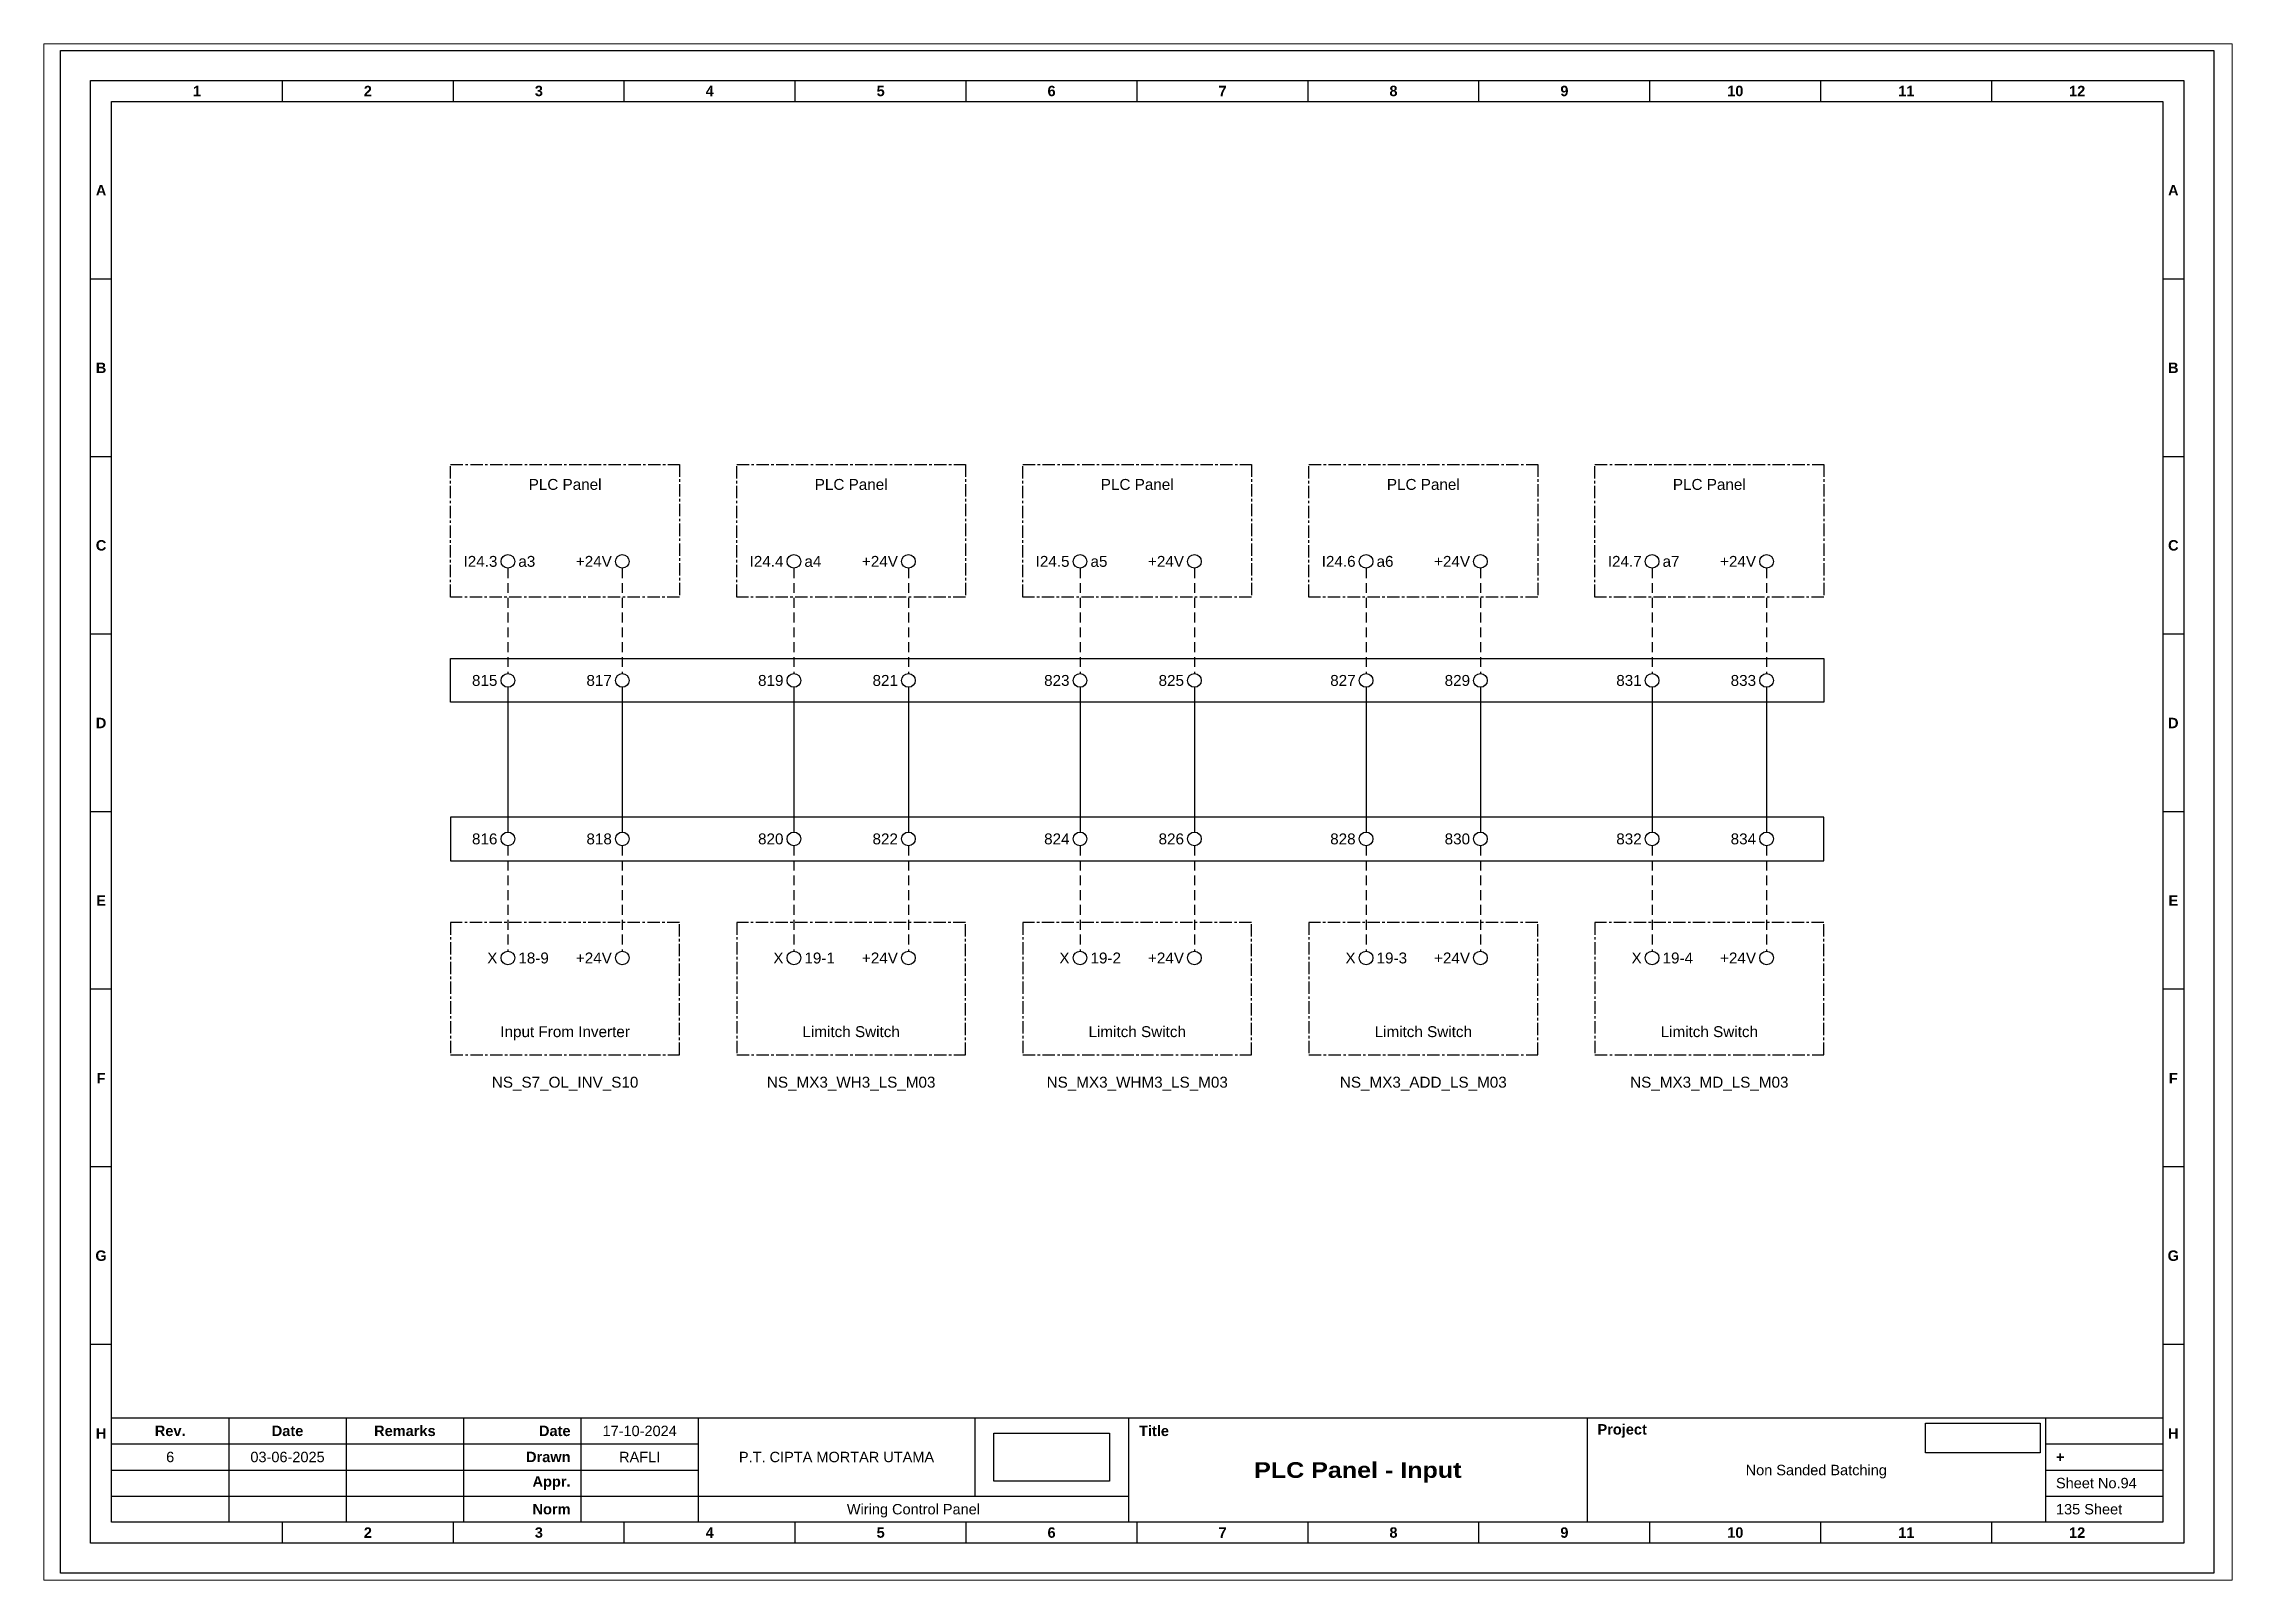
# Paper-space layout '94' of a CAD drawing. Header units: millimetres. Extents: x 0 to 291, y 0 to 204.
# The model-space entities are those that its viewports show. They can reach past a viewport. Long polylines and large blocks are cut down to what shows.
import ezdxf
from ezdxf.enums import TextEntityAlignment as Align

# ---------------------------------------------------------------- set-up
doc = ezdxf.new("R2010")
doc.units = ezdxf.units.MM
doc.linetypes.add('CENTER', pattern=[50.8, 31.75, -6.35, 6.35, -6.35])
doc.linetypes.add('HIDDEN', pattern=[9.525, 6.35, -3.175])
doc.layers.add('MU', color=7, linetype='Continuous', true_color=0xfefefe)
doc.styles.add('Bold', font='ariblk.ttf', dxfattribs={"height": 25.4})
doc.styles.get("Standard").update_dxf_attribs({"font": 'arial.ttf'})
picture_1 = doc.add_image_def('image1.png', size_in_pixel=(2048, 847))
picture_2 = doc.add_image_def('image2.png', size_in_pixel=(2092, 542))

# ---------------------------------------------------------------- blocks, each defined once
blk = doc.blocks.new('KOP MU PROJECT')
at = {"color": 6, "ltscale": 50}
for p, q in [((27.74, 184.05), (27.74, 186.66)), ((49.13, 184.05), (49.13, 186.66)), ((70.51, 184.05), (70.51, 186.66)), ((91.89, 184.05), (91.89, 186.66)), ((113.27, 184.05), (113.27, 186.66)), ((134.66, 184.05), (134.66, 186.66)), ((156.04, 184.05), (156.04, 186.66)), ((177.42, 184.05), (177.42, 186.66)), ((198.8, 184.05), (198.8, 186.66)), ((220.19, 184.05), (220.19, 186.66)), ((241.57, 184.05), (241.57, 186.66)), ((6.36, 161.84), (3.75, 161.84)), ((265.59, 161.84), (262.98, 161.84)), ((6.36, 139.63), (3.75, 139.63)), ((265.59, 139.63), (262.98, 139.63)), ((6.36, 117.42), (3.75, 117.42)), ((265.59, 117.42), (262.98, 117.42)), ((6.36, 95.22), (3.75, 95.22)), ((265.59, 95.22), (262.98, 95.22)), ((6.36, 73.01), (3.75, 73.01)), ((265.59, 73.01), (262.98, 73.01)), ((6.36, 50.8), (3.75, 50.8)), ((265.59, 50.8), (262.98, 50.8)), ((6.36, 28.59), (3.75, 28.59)), ((265.59, 28.59), (262.98, 28.59)), ((27.74, 3.75), (27.74, 6.36)), ((49.13, 3.75), (49.13, 6.36)), ((70.51, 3.75), (70.51, 6.36)), ((91.89, 3.75), (91.89, 6.36)), ((113.27, 3.75), (113.27, 6.36)), ((134.66, 3.75), (134.66, 6.36)), ((156.04, 3.75), (156.04, 6.36)), ((177.42, 3.75), (177.42, 6.36)), ((198.8, 3.75), (198.8, 6.36)), ((220.19, 3.75), (220.19, 6.36)), ((241.57, 3.75), (241.57, 6.36))]:
    blk.add_line(p, q, dxfattribs=at)
at = {"ltscale": 50}
for p, q in [((6.36, 19.41), (262.98, 19.41)), ((21.04, 19.41), (21.04, 6.36)), ((35.72, 19.41), (35.72, 6.36)), ((50.41, 19.41), (50.41, 6.36)), ((65.09, 19.41), (65.09, 6.36)), ((79.77, 19.41), (79.77, 6.36)), ((114.35, 19.41), (114.35, 9.62)), ((133.6, 19.41), (133.6, 6.36)), ((190.95, 19.41), (190.95, 6.36)), ((248.3, 19.41), (248.3, 6.36)), ((6.36, 16.15), (79.77, 16.15)), ((248.3, 16.15), (262.98, 16.15)), ((6.36, 12.89), (79.77, 12.89)), ((248.3, 12.89), (262.98, 12.89)), ((6.36, 9.62), (133.6, 9.62)), ((248.3, 9.62), (262.98, 9.62))]:
    blk.add_line(p, q, dxfattribs=at)
at = {"color": 1, "ltscale": 50}
blk.add_lwpolyline([(269.34, 0), (0, 0), (0, 190.41), (269.34, 190.41)], close=True, dxfattribs=at)
at = {"color": 6, "ltscale": 50}
for points in [[(265.59, 3.75), (3.75, 3.75), (3.75, 186.66), (265.59, 186.66)], [(262.98, 6.36), (6.36, 6.36), (6.36, 184.05), (262.98, 184.05)]]:
    blk.add_lwpolyline(points, close=True, dxfattribs=at)
at = {"ltscale": 50, "char_height": 1.305, "attachment_point": 4}
for s, width, heights, insert in [('\\pxqc;{\\fArial|b1|i0|c0|p34;1}', 21.3825, [2.51], (6.36, 185.36)), ('\\pxqc;{\\fArial|b1|i0|c0|p34;2}', 21.3825, [2.51], (27.74, 185.36)), ('\\pxqc;{\\fArial|b1|i0|c0|p34;3}', 21.3825, [2.51], (49.13, 185.36)), ('\\pxqc;{\\fArial|b1|i0|c0|p34;4}', 21.3825, [2.51], (70.51, 185.36)), ('\\pxqc;{\\fArial|b1|i0|c0|p34;5}', 21.3825, [2.51], (91.89, 185.36)), ('\\pxqc;{\\fArial|b1|i0|c0|p34;6}', 21.3825, [2.51], (113.27, 185.36)), ('\\pxqc;{\\fArial|b1|i0|c0|p34;7}', 21.3825, [2.51], (134.66, 185.36)), ('\\pxqc;{\\fArial|b1|i0|c0|p34;8}', 21.3825, [2.51], (156.04, 185.36)), ('\\pxqc;{\\fArial|b1|i0|c0|p34;9}', 21.3825, [2.51], (177.42, 185.36)), ('\\pxqc;{\\fArial|b1|i0|c0|p34;10}', 21.3825, [2.51], (198.8, 185.36)), ('\\pxqc;{\\fArial|b1|i0|c0|p34;11}', 21.3825, [2.51], (220.19, 185.36)), ('\\pxqc;{\\fArial|b1|i0|c0|p34;12}', 21.3825, [2.51], (241.57, 185.36)), ('\\pxqc;{\\fArial|b1|i0|c0|p34;A}', 2.61, [2.51], (3.75, 172.95)), ('\\pxqc;{\\fArial|b1|i0|c0|p34;A}', 2.61, [2.51], (262.98, 172.95)), ('\\pxqc;{\\fArial|b1|i0|c0|p34;B}', 2.61, [2.51], (3.75, 150.74)), ('\\pxqc;{\\fArial|b1|i0|c0|p34;B}', 2.61, [2.51], (262.98, 150.74)), ('\\pxqc;{\\fArial|b1|i0|c0|p34;C}', 2.61, [2.51], (3.75, 128.53)), ('\\pxqc;{\\fArial|b1|i0|c0|p34;C}', 2.61, [2.51], (262.98, 128.53)), ('\\pxqc;{\\fArial|b1|i0|c0|p34;D}', 2.61, [2.51], (3.75, 106.32)), ('\\pxqc;{\\fArial|b1|i0|c0|p34;D}', 2.61, [2.51], (262.98, 106.32)), ('\\pxqc;{\\fArial|b1|i0|c0|p34;E}', 2.61, [2.51], (3.75, 84.11)), ('\\pxqc;{\\fArial|b1|i0|c0|p34;E}', 2.61, [2.51], (262.98, 84.11)), ('\\pxqc;{\\fArial|b1|i0|c0|p34;F}', 2.61, [2.51], (3.75, 61.9)), ('\\pxqc;{\\fArial|b1|i0|c0|p34;F}', 2.61, [2.51], (262.98, 61.9)), ('\\pxqc;{\\fArial|b1|i0|c0|p34;G}', 2.61, [2.51], (3.75, 39.69)), ('\\pxqc;{\\fArial|b1|i0|c0|p34;G}', 2.61, [2.51], (262.98, 39.69)), ('\\pxqc;{\\fArial|b1|i0|c0|p34;H}', 2.61, [2.51], (3.75, 17.47)), ('\\pxqc;{\\fArial|b1|i0|c0|p34;Rev.}', 14.6811, [2.88], (6.36, 17.78)), ('\\pxqc;{\\fArial|b1|i0|c0|p34;Date}', 14.6811, [2.88], (21.04, 17.78)), ('\\pxqc;{\\fArial|b1|i0|c0|p34;Remarks}', 14.6811, [2.88], (35.72, 17.78)), ('\\pxqr;{\\fArial|b1|i0|c0|p34;Date}', 13.3761, [2.88], (50.41, 17.78)), ('\\pxql;{\\fArial|b1|i0|c0|p34;Title}', 50.2419, [2.88], (134.9, 17.78)), ('\\pxql;{\\fArial|b1|i0|c0|p34;Project}', 50.2419, [2.88], (192.25, 17.78)), ('\\pxqc;{\\fArial|b1|i0|c0|p34;H}', 2.61, [2.51], (262.98, 17.47)), ('\\pxqr;{\\fArial|b1|i0|c0|p34;Drawn}', 13.3761, [2.88], (50.41, 14.52)), ('\\pxql;{\\fArial|b1|i0|c0|p34;+}', 14.6811, [2.88], (249.61, 14.52)), ('\\pxqr;{\\fArial|b1|i0|c0|p34;Appr.}', 13.3761, [2.88], (50.41, 11.26)), ('\\pxqr;{\\fArial|b1|i0|c0|p34;Norm}', 13.3761, [2.88], (50.41, 7.99)), ('\\pxqc;{\\fArial|b1|i0|c0|p34;2}', 21.3825, [2.51], (27.74, 5.06)), ('\\pxqc;{\\fArial|b1|i0|c0|p34;3}', 21.3825, [2.51], (49.13, 5.06)), ('\\pxqc;{\\fArial|b1|i0|c0|p34;4}', 21.3825, [2.51], (70.51, 5.06)), ('\\pxqc;{\\fArial|b1|i0|c0|p34;5}', 21.3825, [2.51], (91.89, 5.06)), ('\\pxqc;{\\fArial|b1|i0|c0|p34;6}', 21.3825, [2.51], (113.27, 5.06)), ('\\pxqc;{\\fArial|b1|i0|c0|p34;7}', 21.3825, [2.51], (134.66, 5.06)), ('\\pxqc;{\\fArial|b1|i0|c0|p34;8}', 21.3825, [2.51], (156.04, 5.06)), ('\\pxqc;{\\fArial|b1|i0|c0|p34;9}', 21.3825, [2.51], (177.42, 5.06)), ('\\pxqc;{\\fArial|b1|i0|c0|p34;10}', 21.3825, [2.51], (198.8, 5.06)), ('\\pxqc;{\\fArial|b1|i0|c0|p34;11}', 21.3825, [2.51], (220.19, 5.06)), ('\\pxqc;{\\fArial|b1|i0|c0|p34;12}', 21.3825, [2.51], (241.57, 5.06))]:
    blk.add_mtext_dynamic_manual_height_columns(s, width=width, gutter_width=0.0326, heights=heights, dxfattribs=dict(at, insert=insert))
at = {"ltscale": 50}
for tag, p in [('DATECREATED', (72.43, 17.78)), ('REV', (13.7, 14.52)), ('REVDATE', (28.38, 14.52)), ('REMARKS', (43.06, 14.52)), ('DRAWN', (72.43, 14.52)), ('COMPANY', (97.06, 14.52)), ('APPR', (72.43, 11.26)), ('PROJECT', (219.62, 12.89)), ('NORM', (72.43, 7.99)), ('DRAWINGCATEGORY', (106.68, 7.99)), ('DESCRIPTION', (162.27, 10.03))]:
    blk.add_attdef(tag, text='', height=1.3, dxfattribs=at).set_placement(p, align=Align.MIDDLE_CENTER)
at = {"ltscale": 50, "style": 'Bold'}
blk.add_attdef('TITLE', text='', height=1.96, dxfattribs=at).set_placement((162.27, 12.89), align=Align.MIDDLE_CENTER)
at = {"ltscale": 50}
for tag, p in [('SHEETNUMBER', (249.61, 11.26)), ('TOTALSHEET', (249.61, 7.99))]:
    blk.add_attdef(tag, text='', height=1.3, dxfattribs=at).set_placement(p, align=Align.MIDDLE_LEFT)
image = blk.add_image(picture_1, insert=(116.72, 11.48), size_in_units=(14.5, 6), dxfattribs=at)
image.dxf.flags = 15
image = blk.add_image(picture_2, insert=(233.29, 15.04), size_in_units=(14.36, 3.72), dxfattribs=at)
image.dxf.flags = 15

msp = doc.modelspace()

# ---------------------------------------------------------------- linework, layer by layer
at = {"linetype": 'HIDDEN', "ltscale": 0.2}
for p, q in [((4795.74, 1141.97), (4795.74, 1127.48)), ((4811.48, 1141.97), (4811.48, 1127.48)), ((4835.08, 1141.97), (4835.08, 1127.48)), ((4850.82, 1141.97), (4850.82, 1127.48)), ((4874.42, 1141.97), (4874.42, 1127.48)), ((4890.15, 1141.97), (4890.15, 1127.48)), ((4913.76, 1141.97), (4913.76, 1127.48)), ((4929.49, 1141.97), (4929.49, 1127.48)), ((4953.1, 1141.97), (4953.1, 1127.48)), ((4968.83, 1141.97), (4968.83, 1127.48)), ((4795.74, 1103.81), (4795.74, 1089.32)), ((4811.48, 1103.81), (4811.48, 1089.32)), ((4835.08, 1103.81), (4835.08, 1089.32)), ((4850.82, 1103.81), (4850.82, 1089.32)), ((4874.42, 1103.81), (4874.42, 1089.32)), ((4890.15, 1103.81), (4890.15, 1089.32)), ((4913.76, 1103.81), (4913.76, 1089.32)), ((4929.49, 1103.81), (4929.49, 1089.32)), ((4953.1, 1103.81), (4953.1, 1089.32)), ((4968.83, 1103.81), (4968.83, 1089.32))]:
    msp.add_line(p, q, dxfattribs=at)
at = {"ltscale": 0.2}
for p, q in [((4795.74, 1125.6), (4795.74, 1105.69)), ((4811.48, 1125.6), (4811.48, 1105.69)), ((4835.08, 1125.6), (4835.08, 1105.69)), ((4850.82, 1125.6), (4850.82, 1105.69)), ((4874.42, 1125.6), (4874.42, 1105.69)), ((4890.15, 1125.6), (4890.15, 1105.69)), ((4913.76, 1125.6), (4913.76, 1105.69)), ((4929.49, 1125.6), (4929.49, 1105.69)), ((4953.1, 1125.6), (4953.1, 1105.69)), ((4968.83, 1125.6), (4968.83, 1105.69))]:
    msp.add_line(p, q, dxfattribs=at)
at = {"linetype": 'CENTER', "ltscale": 0.05}
for points in [[(4787.87, 1156.24), (4819.34, 1156.24), (4819.34, 1138.01), (4787.87, 1138.01)], [(4827.21, 1156.24), (4858.68, 1156.24), (4858.68, 1138.01), (4827.21, 1138.01)], [(4866.55, 1156.24), (4898.02, 1156.24), (4898.02, 1138.01), (4866.55, 1138.01)], [(4905.89, 1156.24), (4937.36, 1156.24), (4937.36, 1138.01), (4905.89, 1138.01)], [(4945.23, 1156.24), (4976.7, 1156.24), (4976.7, 1138.01), (4945.23, 1138.01)], [(4787.87, 1075.05), (4819.34, 1075.05), (4819.34, 1093.28), (4787.87, 1093.28)], [(4827.21, 1075.05), (4858.68, 1075.05), (4858.68, 1093.28), (4827.21, 1093.28)], [(4866.55, 1075.05), (4898.02, 1075.05), (4898.02, 1093.28), (4866.55, 1093.28)], [(4905.89, 1075.05), (4937.36, 1075.05), (4937.36, 1093.28), (4905.89, 1093.28)], [(4945.23, 1075.05), (4976.7, 1075.05), (4976.7, 1093.28), (4945.23, 1093.28)]]:
    msp.add_lwpolyline(points, close=True, dxfattribs=at)
at = {"ltscale": 0.05}
for points in [[(4787.87, 1129.55), (4976.7, 1129.55), (4976.7, 1123.54), (4787.87, 1123.54)], [(4787.87, 1101.74), (4976.7, 1101.74), (4976.7, 1107.76), (4787.87, 1107.76)]]:
    msp.add_lwpolyline(points, close=True, dxfattribs=at)
for centre in [(4795.74, 1142.91), (4811.48, 1142.91), (4835.08, 1142.91), (4850.82, 1142.91), (4874.42, 1142.91), (4890.15, 1142.91), (4913.76, 1142.91), (4929.49, 1142.91), (4953.1, 1142.91), (4968.83, 1142.91), (4795.74, 1126.54), (4811.48, 1126.54), (4835.08, 1126.54), (4850.82, 1126.54), (4874.42, 1126.54), (4890.15, 1126.54), (4913.76, 1126.54), (4929.49, 1126.54), (4953.1, 1126.54), (4968.83, 1126.54), (4795.74, 1104.75), (4811.48, 1104.75), (4835.08, 1104.75), (4850.82, 1104.75), (4874.42, 1104.75), (4890.15, 1104.75), (4913.76, 1104.75), (4929.49, 1104.75), (4953.1, 1104.75), (4968.83, 1104.75), (4795.74, 1088.38), (4811.48, 1088.38), (4835.08, 1088.38), (4850.82, 1088.38), (4874.42, 1088.38), (4890.15, 1088.38), (4913.76, 1088.38), (4929.49, 1088.38), (4953.1, 1088.38), (4968.83, 1088.38)]:
    msp.add_circle(centre, 0.938)

# ---------------------------------------------------------------- block references
at = {"xscale": 1.099296583304004, "yscale": 1.099296583304004, "zscale": 1.099296583304004}
msp.add_blockref('KOP MU PROJECT', (4734.24, 1003.81), dxfattribs=at).add_auto_attribs({'TITLE': 'PLC Panel - Input', 'PROJECT': 'Non Sanded Batching', 'COMPANY': 'P.T. CIPTA MORTAR UTAMA', 'DRAWINGCATEGORY': 'Wiring Control Panel', 'DRAWN': 'RAFLI', 'DATECREATED': '17-10-2024', 'REVDATE': '03-06-2025', 'REV': '6', 'SHEETNUMBER': 'Sheet No.94', 'TOTALSHEET': '135 Sheet'})

# ---------------------------------------------------------------- texts
for s, p in [('PLC Panel', (4803.61, 1154.24)), ('PLC Panel', (4842.95, 1154.24)), ('PLC Panel', (4882.29, 1154.24)), ('PLC Panel', (4921.63, 1154.24)), ('PLC Panel', (4960.96, 1154.24)), ('NS_S7_OL_INV_S10', (4803.61, 1072.05)), ('NS_MX3_WH3_LS_M03', (4842.95, 1072.05)), ('NS_MX3_WHM3_LS_M03', (4882.29, 1072.05)), ('NS_MX3_ADD_LS_M03', (4921.63, 1072.05)), ('NS_MX3_MD_LS_M03', (4960.96, 1072.05))]:
    msp.add_text(s, height=1.5).set_placement(p, align=Align.TOP_CENTER)
for s, p in [('I24.3', (4794.3, 1142.91)), ('+24V', (4810.04, 1142.91)), ('I24.4', (4833.64, 1142.91)), ('+24V', (4849.38, 1142.91)), ('I24.5', (4872.98, 1142.91)), ('+24V', (4888.72, 1142.91)), ('I24.6', (4912.32, 1142.91)), ('+24V', (4928.06, 1142.91)), ('I24.7', (4951.66, 1142.91)), ('+24V', (4967.39, 1142.91)), ('815', (4794.3, 1126.54)), ('817', (4810.04, 1126.54)), ('819', (4833.64, 1126.54)), ('821', (4849.38, 1126.54)), ('823', (4872.98, 1126.54)), ('825', (4888.72, 1126.54)), ('827', (4912.32, 1126.54)), ('829', (4928.06, 1126.54)), ('831', (4951.66, 1126.54)), ('833', (4967.39, 1126.54)), ('816', (4794.3, 1104.75)), ('818', (4810.04, 1104.75)), ('820', (4833.64, 1104.75)), ('822', (4849.38, 1104.75)), ('824', (4872.98, 1104.75)), ('826', (4888.72, 1104.75)), ('828', (4912.32, 1104.75)), ('830', (4928.06, 1104.75)), ('832', (4951.66, 1104.75)), ('834', (4967.39, 1104.75)), ('X', (4794.3, 1088.38)), ('+24V', (4810.04, 1088.38)), ('X', (4833.64, 1088.38)), ('+24V', (4849.38, 1088.38)), ('X', (4872.98, 1088.38)), ('+24V', (4888.72, 1088.38)), ('X', (4912.32, 1088.38)), ('+24V', (4928.06, 1088.38)), ('X', (4951.66, 1088.38)), ('+24V', (4967.39, 1088.38))]:
    msp.add_text(s, height=1.5).set_placement(p, align=Align.MIDDLE_RIGHT)
for s, p in [('a3', (4797.18, 1142.91)), ('a4', (4836.52, 1142.91)), ('a5', (4875.86, 1142.91)), ('a6', (4915.2, 1142.91)), ('a7', (4954.53, 1142.91)), ('18-9', (4797.18, 1088.38)), ('19-1', (4836.52, 1088.38)), ('19-2', (4875.86, 1088.38)), ('19-3', (4915.2, 1088.38)), ('19-4', (4954.53, 1088.38))]:
    msp.add_text(s, height=1.5).set_placement(p, align=Align.MIDDLE_LEFT)
for s, p in [('Input From Inverter', (4803.61, 1077.05)), ('Limitch Switch', (4842.95, 1077.05)), ('Limitch Switch', (4882.29, 1077.05)), ('Limitch Switch', (4921.63, 1077.05)), ('Limitch Switch', (4960.96, 1077.05))]:
    msp.add_text(s, height=1.5).set_placement(p, align=Align.BOTTOM_CENTER)

psp = doc.layouts.new('94')

# ---------------------------------------------------------------- viewports
at = {"layer": 'MU'}
psp.add_viewport(center=(145.54, 102.16), size=(291.09, 204.3193), view_center_point=(4882.39, 1108.45), view_height=211.2463, dxfattribs=at)

doc.saveas('drawing.dxf')
